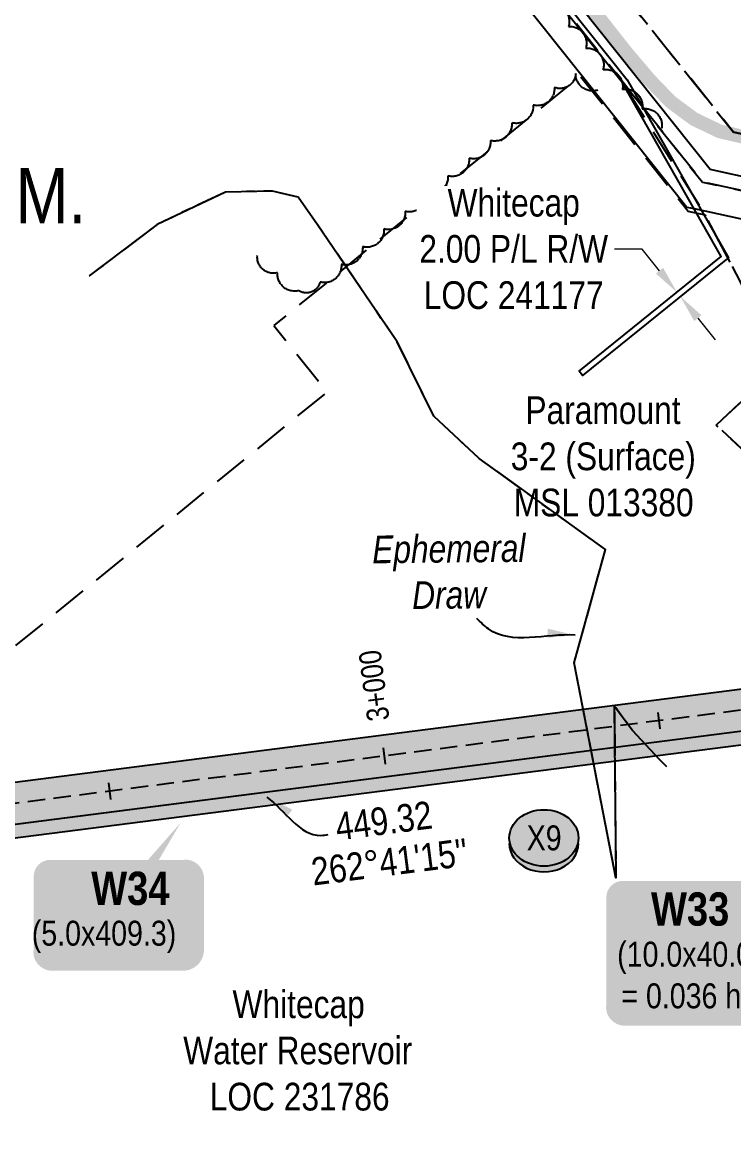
# Model space of a CAD drawing. Extents: x 521099 to 549685, y 6023217 to 6034691.
# Drawn here: x 524856.1 to 525112.9, y 6029805.5 to 6030208 of the extents above; entities that cross this region are included whole.
import ezdxf
from ezdxf.enums import TextEntityAlignment as Align

# ---------------------------------------------------------------- set-up
doc = ezdxf.new("R2010")
doc.units = 0
doc.header["$LTSCALE"] = 5
doc.header["$PDSIZE"] = 0.5
for name, pattern in [('0', [1, 1, 0]), ('foc-ACCESSROAD', [3.75, 2.5, -1.25]), ('foc-TIELINE', [1.875, 1.25, -0.625]), ('foc-TOPO-ephemeral', [6.25, 3.125, -0.625, 0.625, -0.625, 0.625, -0.625])]:
    doc.linetypes.add(name, pattern=pattern)
doc.layers.get('Defpoints').update_dxf_attribs({"color": 9})
for name, color, linetype in [('AS-ROADS', 254, 'Continuous'), ('C-RW', 13, 'Continuous'), ('C-SYMBOL', 7, 'Continuous'), ('C-WS', 13, 'foc-ACCESSROAD'), ('CHAINAGE-T', 201, 'foc-TIELINE'), ('F-AR', 190, 'foc-ACCESSROAD'), ('F-RW', 190, 'Continuous'), ('F-WS', 190, 'foc-ACCESSROAD'), ('L-BD1', 253, 'Continuous'), ('P-CROSSINGS', 250, 'Continuous'), ('P-PROPOSED', 10, 'Continuous'), ('P-PROPOSED-H', 21, 'Continuous'), ('P-TEMP-BLOCKS', 250, 'Continuous'), ('P-WORKAREA', 113, 'Continuous'), ('P-WORKAREA-H', 111, 'Continuous'), ('T-BUSH', 110, '0'), ('T-DRAW', 143, 'foc-TOPO-ephemeral'), ('T-WATER-T', 170, 'Continuous')]:
    doc.layers.add(name, color=color, linetype=linetype)
for name, color, linetype, lineweight in [('C-AR-T', 13, 'Continuous', 9), ('C-RW-T', 13, 'Continuous', 9), ('F-WS-T', 190, 'Continuous', 9)]:
    doc.layers.add(name, color=color, linetype=linetype, lineweight=lineweight)
doc.styles.add('175L', font='ARIALN.TTF', dxfattribs={"height": 20})
doc.styles.add('80', font='ARIALN.TTF', dxfattribs={"height": 10})
doc.styles.add('80CG', font='ARIALN.TTF', dxfattribs={"height": 10})
doc.styles.add('80L', font='ARIALN.TTF', dxfattribs={"height": 10})
doc.styles.add('BOLD', font='ARIALNB.TTF')
doc.styles.add('Crossing', font='ARIALN.TTF', dxfattribs={"height": 10})
doc.styles.add('foc-LtypeFont', font='ARIALN.TTF', dxfattribs={"height": 7.35})
doc.linetypes.add('foc-TOPO-flowdirection-NOLINE', pattern='A,0,[">",foc-LtypeFont,S=0.3,R=0,X=0,Y=-0.945],-20,[">",foc-LtypeFont,S=0.3,R=0,X=0,Y=-0.945],0', length=20)
doc.dimstyles.new('Compass 5 000', dxfattribs={"dimscale": 5, "dimtxt": 9, "dimasz": 2, "dimexe": 0.2, "dimexo": 0.0625, "dimgap": 0.5, "dimtad": 0, "dimtih": 1, "dimtoh": 1, "dimzin": 0, "dimdsep": 46, "dimtxsty": '80CG', "dimcen": 0.1, "dimse1": 1, "dimse2": 1, "dimclrd": 256, "dimclrt": 256, "dimaunit": 1, "dimadec": 4, "dimazin": 0, "dimtfac": 0.06, "dimtofl": 0, "dimtmove": 0, "dimatfit": 1, "dimfxl": 0.2, "dimtolj": 1, "dimtzin": 0, "dimlwd": -1, "dimarcsym": 0})

# ---------------------------------------------------------------- blocks, each defined once
blk = doc.blocks.new('*D944')
at = {"layer": 'C-RW-T', "transparency": 16777216}
for p, q in [((525079.85, 6030126.16), (525069.85, 6030126.16)), ((525086.14, 6030118.38), (525079.85, 6030126.16)), ((525099.95, 6030101.26), (525106.24, 6030093.48))]:
    blk.add_line(p, q, dxfattribs=at)
for points in [[(525087.43, 6030119.42), (525084.84, 6030117.33), (525092.42, 6030110.6)], [(525101.25, 6030102.31), (525098.66, 6030100.21), (525093.67, 6030109.04)]]:
    blk.add_solid(points, dxfattribs=at)
at = {"layer": 'Defpoints', "color": 0, "transparency": 16777216}
for p in [(525097.54, 6030114.73), (525098.8, 6030113.18), (525093.67, 6030109.04)]:
    blk.add_point(p, dxfattribs=at)
at = {"layer": 'C-RW-T', "transparency": 16777216, "insert": (525033.5, 6030126.16), "char_height": 10, "attachment_point": 5, "style": '80CG', "bg_fill": 3, "box_fill_scale": 1.1, "bg_fill_color": 256, "bg_fill_true_color": 13158600, "bg_fill_transparency": 0}
blk.add_mtext('\\A1;Whitecap\\P2.00 P/L R/W\\PLOC 241177', dxfattribs=at)
blk = doc.blocks.new('xing2')
h = blk.add_hatch(color=50)
h.dxf.hatch_style = 1
edge = h.paths.add_edge_path()
edge.add_ellipse((0, 0), major_axis=(-12.5, 0), ratio=0.816297, start_angle=0, end_angle=360)
h = blk.add_hatch(color=250)
h.dxf.hatch_style = 1
edge = h.paths.add_edge_path()
edge.add_ellipse((0, -2.05), major_axis=(-12.5, 0), ratio=0.816297, start_angle=0, end_angle=180)
edge.add_line((12.5, -2.05), (12.5, 0))
edge.add_ellipse((0, 0), major_axis=(-12.5, 0), ratio=0.816297, start_angle=0, end_angle=180, ccw=False)
edge.add_line((-12.5, 0), (-12.5, -2.05))
at = {"color": 250}
blk.add_ellipse((0, 0), major_axis=(-12.5, 0), ratio=0.816297, dxfattribs=at)
blk.add_ellipse((0, -2.05), major_axis=(-12.5, 0), ratio=0.816297, start_param=0, end_param=3.141593, dxfattribs=at)
at = {"color": 250, "style": 'Crossing'}
blk.add_attdef('CROSSING', text='', height=9, dxfattribs=at).set_placement((0.09, 0.02), align=Align.MIDDLE_CENTER)
at = {"color": 250, "style": 'Crossing', "flags": 1}
for tag, p in [('OWNER', (0.09, -12.49)), ('DESCRIPTION', (0.09, -25.77)), ('LOCATION', (0.09, -39.3)), ('DWG_REF', (0.09, -52.84))]:
    blk.add_attdef(tag, text='', height=9, dxfattribs=at).set_placement(p, align=Align.MIDDLE_CENTER)
blk = doc.blocks.new('*U994')
h = blk.add_hatch(color=111)
edge = h.paths.add_edge_path()
edge.add_line((-24, -20), (24, -20))
edge.add_arc((24, -14), 6, 270, 360)
edge.add_line((30, -14), (30, 12.5))
edge.add_arc((24, 12.5), 6, 0, 90)
edge.add_line((24, 18.5), (-24, 18.5))
edge.add_arc((-24, 12.5), 6, 90, 180)
edge.add_line((-30, 12.5), (-30, -14))
edge.add_arc((-24, -14), 6, 180, 270)
at = {"flags": 128}
blk.add_lwpolyline([(23.17, 32.01, 0, 7.5, 0), (0, 0, 0, 0, 0)], format="xyseb", dxfattribs=at)
at = {"color": 250, "flags": 128}
blk.add_lwpolyline([(-24, -20, 3, 3, 0), (24, -20, 3, 3, 0.414214), (30, -14, 3, 3, 0), (30, 12.5, 3, 0, 0.414214), (24, 18.5, 0, 0, 0), (-24, 18.5, 0, 0, 0.414214), (-30, 12.5, 0, 0, 0), (-30, -14, 0, 3, 0.414214)], format="xyseb", close=True, dxfattribs=at)
at = {"color": 250}
for tag, p, height, style in [('TEMP_AREA_W1_001', (-9.21, 2.24), 12, 'BOLD'), ('ENTER_TEXT_001', (-30.66, -12.47), 9, '80')]:
    blk.add_attdef(tag, p, '', height=height, dxfattribs=dict(at, style=style))
blk = doc.blocks.new('*U1001')
h = blk.add_hatch(color=111)
edge = h.paths.add_edge_path()
edge.add_line((-24, -32.27), (24, -32.27))
edge.add_arc((24, -26.27), 6, 270, 360)
edge.add_line((30, -26.27), (30, 12.5))
edge.add_arc((24, 12.5), 6, 0, 90)
edge.add_line((24, 18.5), (-24, 18.5))
edge.add_arc((-24, 12.5), 6, 90, 180)
edge.add_line((-30, 12.5), (-30, -26.27))
edge.add_arc((-24, -26.27), 6, 180, 270)
at = {"color": 250, "flags": 128}
blk.add_lwpolyline([(-24, -32.27, 3, 3, 0), (24, -32.27, 3, 3, 0.414214), (30, -26.27, 3, 3, 0), (30, 12.5, 3, 0, 0.414214), (24, 18.5, 0, 0, 0), (-24, 18.5, 0, 0, 0.414214), (-30, 12.5, 0, 0, 0), (-30, -26.27, 0, 3, 0.414214)], format="xyseb", close=True, dxfattribs=at)
at = {"flags": 128}
blk.add_lwpolyline([(20.18, 13.37, 0, 7.5, 0), (0, 0, 0, 0, 0)], format="xyseb", dxfattribs=at)
at = {"color": 250}
for tag, p, height, style in [('TEMP_AREA_W1_001', (-9.21, 2.24), 12, 'BOLD'), ('ENTER_TEXT_001', (-30.66, -12.47), 9, '80')]:
    blk.add_attdef(tag, p, '', height=height, dxfattribs=dict(at, style=style))

msp = doc.modelspace()

# ---------------------------------------------------------------- hatches: boundary and pattern name
at = {"layer": 'P-WORKAREA-H'}
h = msp.add_hatch(color=256, dxfattribs=at)
h.dxf.hatch_style = 1
h.paths.add_polyline_path([(524779.575, 6029909.124), (525185.356, 6029961.2), (525185.992, 6029956.243), (524780.211, 6029904.167)])

# ---------------------------------------------------------------- linework, layer by layer
at = {"layer": 'AS-ROADS', "const_width": 4.997, "flags": 128}
msp.add_lwpolyline([(525117.101, 6030166.487), (525107.827, 6030168.66), (525098.607, 6030173.084), (525090.171, 6030179.305), (525082.497, 6030187.269), (525074.019, 6030197.261), (525065.094, 6030208.628), (525056.009, 6030220.178), (524873.485, 6030449.051)], dxfattribs=at)
at = {"layer": 'C-RW'}
msp.add_lwpolyline([(524518.407, 6030884.907), (524821.239, 6030504.956), (524962.132, 6030328.187), (524966.634, 6030322.538), (524975.985, 6030310.806), (525074.442, 6030187.285), (525080.824, 6030176.071), (525101.906, 6030139.031), (525111.01, 6030123.036), (525109.434, 6030121.764), (525058.394, 6030080.562), (525057.139, 6030082.117), (525108.432, 6030123.524), (525099.28, 6030139.603), (525072.781, 6030186.162), (524974.438, 6030309.543), (524965.084, 6030321.279), (524962.394, 6030324.654), (524870.713, 6030439.683), (524868.615, 6030442.316), (524864.476, 6030447.507), (524818.695, 6030504.943), (524518.425, 6030881.677)], dxfattribs=at)
at = {"layer": 'C-WS', "flags": 128}
msp.add_lwpolyline([(525152.719, 6030183.503), (525119.902, 6030166.845), (525112.814, 6030168.373), (524986.812, 6030326.144), (525019.424, 6030352.188), (525032.663, 6030362.761), (525114.161, 6030427.847), (525248.324, 6030259.854), (525222.555, 6030239.274), (525183.951, 6030208.445), (525167.676, 6030195.448), (525152.719, 6030183.503)], close=True, dxfattribs=at)
at = {"layer": 'CHAINAGE-T'}
for p, q in [((525085.512, 6029958.967), (525086.275, 6029953.019)), ((524986.377, 6029946.245), (524987.14, 6029940.297)), ((524887.242, 6029933.522), (524888.005, 6029927.574))]:
    msp.add_line(p, q, dxfattribs=at)
at = {"layer": 'F-RW', "flags": 128}
msp.add_lwpolyline([(525071.184, 6030800.308), (524997.884, 6030507.022), (524968.843, 6030390.833), (524965.151, 6030376.065), (524960.826, 6030358.762), (524959.652, 6030354.065), (524961.746, 6030325.835), (524962.136, 6030320.587), (524963.057, 6030308.162), (524966.036, 6030304.425), (525096.012, 6030141.352), (525098.632, 6030140.781), (525123.938, 6030135.266)], dxfattribs=at)
at = {"layer": 'P-WORKAREA', "flags": 128}
msp.add_lwpolyline([(524779.575, 6029909.124), (525185.356, 6029961.2), (525185.992, 6029956.243), (524780.211, 6029904.167)], close=True, dxfattribs=at)
at = {"layer": 'T-BUSH', "flags": 128}
for points in [[(524701.935, 6030296.541, -0.5205671), (524709.481, 6030303.096, -0.5205671), (524717.026, 6030309.65, -0.5205671), (524724.572, 6030316.205, -0.5205671), (524732.117, 6030322.759, -0.5205671), (524739.663, 6030329.314, -0.5205671), (524747.209, 6030335.868, -0.5205671), (524754.754, 6030342.423, -0.5205671), (524762.3, 6030348.977, -0.5205671), (524769.861, 6030355.513, -0.5205671), (524777.742, 6030361.659, -0.5205671), (524785.624, 6030367.805, -0.5205671), (524793.505, 6030373.952, -0.5205671), (524801.387, 6030380.098, -0.5205671), (524809.269, 6030386.244, -0.5205671), (524817.15, 6030392.391, -0.5205671), (524825.032, 6030398.537, -0.5205671), (524833.546, 6030403.653, -0.5205671), (524842.592, 6030407.903, -0.5205671), (524851.638, 6030412.154, -0.5205671), (524860.684, 6030416.405, -0.5205671), (524869.73, 6030420.655, -0.5205671), (524878.776, 6030424.906, -0.5205671), (524885.117, 6030417.572, -0.5205671), (524891.346, 6030409.755, -0.5205671), (524897.575, 6030401.939, -0.5205671), (524903.804, 6030394.123, -0.5205671), (524910.033, 6030386.306, -0.5205671), (524916.262, 6030378.49, -0.5205671), (524922.491, 6030370.673, -0.5205671), (524928.72, 6030362.857, -0.5205671), (524934.949, 6030355.041, -0.5205671), (524941.178, 6030347.224, -0.5205671), (524947.407, 6030339.408, -0.5205671), (524953.636, 6030331.592, -0.5205671), (524959.865, 6030323.775, -0.5205671), (524966.094, 6030315.959, -0.5205671), (524972.323, 6030308.142, -0.5205671), (524978.552, 6030300.326, -0.5205671), (524984.781, 6030292.51, -0.5205671), (524991.01, 6030284.693, -0.5205671), (524997.239, 6030276.877, -0.5205671), (525003.468, 6030269.06, -0.5205671), (525009.697, 6030261.244, -0.5205671), (525015.926, 6030253.428, -0.5205671), (525022.155, 6030245.611, -0.5205671), (525028.384, 6030237.795, -0.5205671), (525034.613, 6030229.978, -0.5205671), (525040.842, 6030222.162, -0.5205671), (525047.071, 6030214.346, -0.5205671), (525053.3, 6030206.529, -0.5205671), (525059.529, 6030198.713, -0.5205671), (525065.758, 6030190.896, -0.5205671), (525072.772, 6030183.785, -0.5205671), (525079.877, 6030176.755, -0.5205671), (525086.922, 6030169.785, -0.5205671)], [(525063.874, 6030183.537, -0.5205671), (525055.889, 6030189.549, -0.5205671), (525048.167, 6030184.516, -0.5205671), (525040.478, 6030178.131, -0.5205671), (525032.789, 6030171.745, -0.5205671), (525025.1, 6030165.36, -0.5205671), (525017.41, 6030158.975, -0.5205671), (525009.721, 6030152.59, -0.5205671), (525002.032, 6030146.204, -0.5205671), (524994.343, 6030139.819, -0.5205671), (524986.653, 6030133.434, -0.5205671), (524978.964, 6030127.049, -0.5205671), (524971.275, 6030120.663, -0.5205671), (524963.586, 6030114.278, -0.5205671), (524955.91, 6030111.185, -0.5205671), (524948.274, 6030117.634, -0.5205671), (524940.97, 6030123.802, -0.5205671)]]:
    msp.add_lwpolyline(points, format="xyb", dxfattribs=at)

# ---------------------------------------------------------------- block references
at = {"layer": 'P-CROSSINGS', "xscale": 0.9989631688941025, "yscale": 0.9989631688941025, "zscale": 0.9989631688941025}
msp.add_blockref('xing2', (525044.405, 6029913.696), dxfattribs=at).add_auto_attribs({'CROSSING': 'X9'})
at = {"layer": 'P-TEMP-BLOCKS', "xscale": 0.99948145, "yscale": 0.99948145, "zscale": 0.99948145}
msp.add_blockref('*U994', (524890.202, 6029887.284), dxfattribs=at).add_auto_attribs({'TEMP_AREA_W1_001': 'W34', 'ENTER_TEXT_001': '(5.0x409.3)'})
at = {"layer": 'P-TEMP-BLOCKS'}
ref = msp.add_blockref('*U1001', (525096.917, 6029879.708), dxfattribs=dict(at, xscale=0.99948145, yscale=0.99948145, zscale=0.99948145))
ref.add_attrib('TEMP_AREA_W1_001', 'W33', (525083.062, 6029882.053), dxfattribs={"layer": '0', "color": 250, "height": 11.9938, "style": 'BOLD'})
ref.add_attrib('ENTER_TEXT_001', '(10.0x40.0)', (525070.854, 6029867.244), dxfattribs={"layer": '0', "color": 250, "height": 8.99533, "style": '80'})
ref.add_attrib('ENTER_TEXT_002', '= 0.036 ha', (525072.361, 6029852.215), dxfattribs={"layer": '0', "color": 250, "height": 8.9953, "style": '80'})

# ---------------------------------------------------------------- texts
at = {"layer": 'C-AR-T', "insert": (524914.078, 6029858.666), "char_height": 9.99481, "width": 82.96282, "attachment_point": 1, "style": '80L'}
msp.add_mtext('\\pi17.93;Whitecap\\P\\pi0.12838;Water Reservoir\\P\\pi9.6971;LOC 231786', dxfattribs=at)
at = {"layer": 'C-SYMBOL', "color": 3, "insert": (524776.686, 6030188.8), "char_height": 19.98963, "width": 203.1369, "attachment_point": 2, "style": '175L'}
msp.add_mtext('Theor. S.W.1/4\\PSec. 2-63-18-W.5M.', dxfattribs=at)
at = {"layer": 'CHAINAGE-T', "style": '80L'}
msp.add_text('3+000', height=7.9959, rotation=97.31308, dxfattribs=at).set_placement((524983.069, 6029968.636), align=Align.MIDDLE_CENTER)
at = {"layer": 'F-WS-T', "insert": (525028.971, 6030073.041), "char_height": 9.99481, "width": 72.58622, "attachment_point": 1, "style": '80L', "bg_fill": 3, "box_fill_scale": 1.15, "bg_fill_color": 256, "bg_fill_true_color": 256, "bg_fill_transparency": 0}
msp.add_mtext('\\pi8.7631;Paramount\\P\\pi3.4623;3-2 (Surface)\\P\\pi4.5361;MSL 013380', dxfattribs=at)
at = {"layer": 'L-BD1', "color": 3, "style": '80L'}
for s, height, p in [('449.32', 9.9948, (524986.593, 6029919.924)), ("262°41'15''", 9.99481, (524988.668, 6029905.076))]:
    msp.add_text(s, height=height, rotation=7.31308, dxfattribs=at).set_placement(p, align=Align.MIDDLE)
at = {"layer": 'T-WATER-T', "linetype": 'ByBlock', "insert": (524982.018, 6030022.768), "char_height": 9.98668, "attachment_point": 1, "rotation": 0.56433, "style": '80L'}
msp.add_mtext_dynamic_manual_height_columns('\\pi0.3695;{\\fArial Narrow|b0|i1|c0|p34;Ephemeral \\P\\pi14.617;Draw}', width=55.99274, gutter_width=49.974, heights=[0], dxfattribs=at)

# ---------------------------------------------------------------- leaders
at = {"layer": 'L-BD1', "color": 3, "path_type": 1}
msp.add_leader([(524944.435, 6029928.355), (524963.904, 6029914.62), (524966.576, 6029914.874)], dimstyle='Compass 5 000', override={"dimgap": 0.5, "dimtad": 0}, dxfattribs=at)
at = {"layer": 'T-WATER-T', "linetype": 'ByBlock', "path_type": 1}
msp.add_leader([(525055.696, 6029986.851), (525024.388, 6029989.086), (525020.163, 6029992.811)], dimstyle='Compass 5 000', override={"dimgap": 0.5, "dimtad": 0}, dxfattribs=at)

# ---------------------------------------------------------------- next in the draw order: linework, layer by layer
at = {"layer": 'C-WS', "flags": 128}
msp.add_lwpolyline([(524885.786, 6029564.279), (525289.264, 6029892.463), (525106.617, 6030062.685), (525130.679, 6030085.09), (525102.691, 6030138.436), (525096.45, 6030139.789), (525057.473, 6030188.595), (524946.928, 6030098.597), (524966.156, 6030074.622), (524759.748, 6029906.58), (524546.289, 6030168.773), (524392.241, 6030040.217)], dxfattribs=at)
at = {"layer": 'F-AR', "flags": 128}
for points in [[(524978.174, 6030336.986), (524986.812, 6030326.144), (525112.813, 6030168.371), (525119.903, 6030166.845), (525152.719, 6030183.503), (525156.445, 6030185.349), (525184.925, 6030183.264), (525237.764, 6030145.945), (525319.942, 6030074.65), (525400.821, 6030004.48), (525470.444, 6029964.177), (525487.958, 6029914.014), (525466.392, 6029863.949), (525458.895, 6029815.376), (525463.391, 6029778.833), (525490.011, 6029728.326), (525485.503, 6029697.005), (525485.185, 6029694.803), (525483.234, 6029681.891), (525482.21, 6029674.125), (525487.91, 6029651.598), (525633.163, 6029455.306), (525636.761, 6029445.517), (525982.789, 6028971.908)], [(525982.783, 6028971.915), (526349.176, 6028969.342), (526357.566, 6028969.285), (526575.298, 6028967.359), (526745.467, 6028967.493), (526745.467, 6028967.493), (526745.482, 6028947.503), (526736.012, 6028947.496), (526575.218, 6028947.37), (526351.133, 6028949.339), (526342.743, 6028949.396), (525972.582, 6028951.994), (525618.967, 6029435.988), (525615.389, 6029445.72), (525469.497, 6029642.875), (525461.85, 6029673.097), (525465.277, 6029696.904), (525465.384, 6029697.654), (525469.284, 6029724.746), (525443.983, 6029772.75), (525438.7, 6029815.686), (525447.009, 6029869.521), (525466.503, 6029914.774), (525454.001, 6029950.58), (525389.14, 6029988.126), (525320.091, 6030048.177), (525227.518, 6030128.687), (525177.922, 6030163.717), (525160.525, 6030164.991), (525122.594, 6030145.783), (525118.267, 6030146.726), (525101.61, 6030150.357), (525089.982, 6030164.947), (525072.133, 6030187.341), (524973.79, 6030310.722), (524964.323, 6030322.365), (524961.773, 6030325.468)]]:
    msp.add_lwpolyline(points, dxfattribs=at)
at = {"layer": 'F-RW', "flags": 128}
msp.add_lwpolyline([(525449.864, 6029772.996), (525444.718, 6029814.285), (525452.701, 6029866.835), (525472.645, 6029913.31), (525458.829, 6029952.674), (525392.735, 6029990.855), (525231.04, 6030130.989), (525177.348, 6030168.774), (525159.505, 6030170.08), (525121.922, 6030151.049), (525104.413, 6030154.864), (524977.666, 6030313.884), (524975.726, 6030340.059), (524974.784, 6030352.778), (524979.074, 6030369.94), (524982.765, 6030384.708), (525013.356, 6030507.1), (525087.039, 6030801.916)], dxfattribs=at)
at = {"layer": 'F-WS', "flags": 128}
msp.add_lwpolyline([(525124.599, 6030135.601), (525146.215, 6030097.622), (525190.738, 6030141.019), (525221.792, 6030119.164), (525278.098, 6030070.659), (525197.605, 6029977.887), (525106.617, 6030062.685), (525130.679, 6030085.09), (525102.691, 6030138.436), (525072.134, 6030187.338), (525089.982, 6030164.947), (525101.61, 6030150.357), (525118.267, 6030146.726), (525124.599, 6030135.601)], close=True, dxfattribs=at)
at = {"layer": 'T-DRAW', "flags": 128}
msp.add_lwpolyline([(525088.74, 6029939.386), (525086.15, 6029942.037), (525076.346, 6029952.495), (525069.819, 6029961.292), (525070.399, 6029899.275), (525055.32, 6029976.907), (525066.664, 6030017.75), (525020.984, 6030050.585), (525004.705, 6030065.885), (524991.448, 6030092.742), (524962.684, 6030134.904), (524955.689, 6030144.868), (524946.423, 6030147.126), (524929.459, 6030146.754), (524904.845, 6030135.079), (524880.269, 6030116.479)], dxfattribs=at)
at = {"layer": 'T-DRAW', "linetype": 'foc-TOPO-flowdirection-NOLINE', "flags": 128}
msp.add_lwpolyline([(525088.74, 6029939.386), (525086.15, 6029942.037), (525076.346, 6029952.495), (525069.819, 6029961.292), (525070.399, 6029899.275), (525055.32, 6029976.907), (525066.664, 6030017.75), (525020.984, 6030050.585), (525004.705, 6030065.885), (524991.448, 6030092.742), (524962.684, 6030134.904), (524955.689, 6030144.868), (524946.423, 6030147.126), (524929.459, 6030146.754), (524904.845, 6030135.079), (524880.269, 6030116.479)], dxfattribs=at)

# ---------------------------------------------------------------- next in the draw order: dimensions: what is measured, and where the dimension line sits
at = {"layer": 'C-RW-T'}
dim = msp.add_linear_dim(base=(525093.673, 6030109.041), p1=(525097.544, 6030114.735), p2=(525098.799, 6030113.179), angle=308.91237, text='Whitecap\\P2.00 P/L R/W\\PLOC 241177', dimstyle='Compass 5 000', override={"dimtfill": 1}, dxfattribs=at)
dim.commit()
dim.dimension.update_dxf_attribs({"geometry": '*D944', "text_midpoint": (525033.501, 6030126.159), "dimtype": 161})

# ---------------------------------------------------------------- next in the draw order: hatches: boundary and pattern name
at = {"layer": 'P-PROPOSED-H'}
h = msp.add_hatch(color=256, dxfattribs=at)
h.dxf.hatch_style = 1
h.paths.add_polyline_path([(526575.076, 6028912.388), (526652.411, 6028912.354), (526652.108, 6028812.406), (526761.051, 6028812.357), (526761.12, 6028835.072), (526865.752, 6028834.755), (526865.8, 6028849.747), (526746.174, 6028850.11), (526746.105, 6028827.356), (526667.145, 6028827.391), (526667.449, 6028927.339), (526575.137, 6028927.38), (525804.683, 6028933.284), (525769.099, 6028954.194), (525608.718, 6028954.653), (525613.832, 6029395.342), (525601.202, 6029414.484), (525441.867, 6029629.806), (525437.814, 6029645.823), (525437.764, 6029646.021), (525450.788, 6029656.295), (525460.091, 6029721.661), (525435.392, 6029768.415), (525429.675, 6029814.495), (525438.289, 6029870.985), (525456.71, 6029913.842), (525446.682, 6029942.465), (525384.18, 6029978.618), (525278.098, 6030070.659), (525197.605, 6029977.887), (524766.11, 6029922.511), (524551.472, 6030186.153), (524818.649, 6030409.973), (524761.84, 6030477.795), (524773.974, 6030541.309), (524400.199, 6031012.997), (524302.32, 6031109.698), (524302.207, 6031128.446), (523747.037, 6031831.523), (523674.713, 6031849.117), (523230.722, 6032452.769), (522998.245, 6032765.791), (522866.964, 6032944.896), (522294.256, 6033726.468), (522017.477, 6034105.732), (521981.522, 6034113.583), (521993.547, 6034168.35), (522120.761, 6034260.593), (522088.494, 6034305.094), (522076.357, 6034296.293), (522099.823, 6034263.93), (521980.127, 6034177.138), (521963.66, 6034102.138), (522008.72, 6034092.299), (522282.154, 6033717.618), (522854.872, 6032936.033), (522986.181, 6032756.89), (523218.665, 6032443.858), (523665.868, 6031835.839), (523738.473, 6031818.177), (524287.246, 6031123.201), (524287.366, 6031103.398), (524389.014, 6031002.972), (524757.96, 6030537.379), (524745.779, 6030473.621), (524797.53, 6030411.838), (524530.512, 6030188.152), (524759.748, 6029906.58), (525205.183, 6029963.744), (525279.597, 6030049.51), (525375.435, 6029966.356), (525434.369, 6029932.268), (525440.63, 6029914.397), (525423.757, 6029875.142), (525414.542, 6029814.706), (525420.852, 6029763.842), (525444.563, 6029718.958), (525436.791, 6029664.349), (525420.845, 6029651.769), (525428.058, 6029623.264), (525588.911, 6029405.89), (525598.788, 6029390.921), (525593.552, 6028939.704), (525765, 6028939.213), (525800.553, 6028918.322)])

# ---------------------------------------------------------------- next in the draw order: linework, layer by layer
at = {"layer": 'CHAINAGE-T', "flags": 128}
msp.add_lwpolyline([(526865.775, 6028842.251), (526753.647, 6028842.591), (526753.578, 6028819.857), (526659.626, 6028819.898), (526659.93, 6028919.846), (526575.107, 6028919.884), (525802.619, 6028925.802), (525767.049, 6028946.703), (525601.135, 6028947.178), (525606.31, 6029393.132), (525595.056, 6029410.187), (525434.962, 6029626.535), (525429.304, 6029648.895), (525443.789, 6029660.322), (525452.327, 6029720.309), (525428.122, 6029766.128), (525422.109, 6029814.601), (525431.023, 6029873.063), (525448.67, 6029914.12), (525440.525, 6029937.366), (525379.808, 6029972.487), (525278.847, 6030060.085), (525201.394, 6029970.816), (524762.929, 6029914.545), (524540.992, 6030187.153), (524808.09, 6030410.905), (524753.81, 6030475.708), (524765.967, 6030539.344), (524394.606, 6031007.985), (524294.843, 6031106.548), (524294.726, 6031125.823), (523742.755, 6031824.85), (523670.291, 6031842.478), (523224.694, 6032448.314), (522992.213, 6032761.34), (522860.919, 6032940.464), (522288.205, 6033722.043), (522013.099, 6034099.015), (521972.591, 6034107.861), (521986.837, 6034172.744), (522110.292, 6034262.262), (522082.426, 6034300.693)], dxfattribs=at)
at = {"layer": 'P-PROPOSED', "flags": 128}
for points in [[(525435.392, 6029768.415), (525429.675, 6029814.495), (525438.289, 6029870.985), (525456.71, 6029913.842), (525446.682, 6029942.465), (525384.18, 6029978.618), (525278.098, 6030070.659), (525197.605, 6029977.887), (524766.11, 6029922.511), (524551.472, 6030186.153), (524818.649, 6030409.973), (524761.84, 6030477.795), (524773.974, 6030541.309), (524400.199, 6031012.997), (524302.32, 6031109.698), (524302.207, 6031128.446), (523747.037, 6031831.523)], [(523738.473, 6031818.177), (524287.246, 6031123.201), (524287.366, 6031103.398), (524389.014, 6031002.972), (524757.96, 6030537.379), (524745.779, 6030473.621), (524797.53, 6030411.838), (524530.512, 6030188.152), (524759.748, 6029906.58), (525205.183, 6029963.744), (525279.597, 6030049.51), (525375.435, 6029966.356), (525434.369, 6029932.268), (525440.63, 6029914.397), (525423.757, 6029875.142), (525414.542, 6029814.706), (525420.852, 6029763.842)]]:
    msp.add_lwpolyline(points, dxfattribs=at)

doc.saveas('drawing.dxf')
